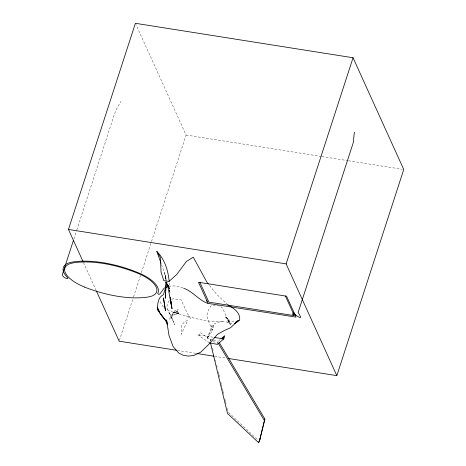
<?xml version="1.0" encoding="UTF-8"?>
<svg xmlns="http://www.w3.org/2000/svg" width="466" height="466" viewBox="0 0 466 466"><rect width="100%" height="100%" fill="white"/><g stroke="black" fill="none" stroke-linecap="round" stroke-linejoin="round"><path stroke-width="0.35" stroke-dasharray="2.33 1.75" d="M172.927 315.488L173.241 312.307L175.222 310.432L178.28 309.459L177.371 310.979L178.798 313.268L172.927 315.488L169.641 319.181L173.241 312.307L177.773 311.865L175.222 310.432L178.798 313.268L174.208 314.736M225.189 316.886L227.723 318.948L227.973 320.969L230.256 324.563L229.01 319.973L225.189 316.886L229.01 319.973L228.311 321.103L230.256 324.563M73.902 238.959L76.587 230.676M76.814 229.988L114.444 114.077L117.31 107.506L121.009 101.297M119.378 340.5L133.299 297.611M133.526 296.918L140.487 275.476M141.384 272.709L151.269 242.268M151.491 241.574L186.08 135.047L135.99 24.622M209.525 342.871L199.11 335.776L200.164 332.532L210.574 339.627L212.717 340.04M210.079 341.159L210.574 339.627M217.372 344.38L218.426 341.135L220.051 339.749M207.213 338.485L211.809 325.769C217.249 320.987 225.189 320.305 231.544 323.812L227.973 320.969L227.344 318.686L222.486 307.979L220.331 306.179L212.513 304.945L210.708 306.29L208.815 309.331L206.951 315.063L207.731 319.67L212.589 330.371L207.213 338.485L213.824 324.54L212.589 330.371L211.809 325.769M169.379 300.669L168.389 301.607L166.898 306.203L167.387 308.917L172.239 319.624L171.75 316.903L173.241 312.307L177.773 311.865M168.803 286.479C173.457 284.86 178.56 286.753 183.126 288.011M171.593 299.341L173.422 298.753L181.245 299.993L187.309 313.373L190.477 318.476C183.179 313.432 173.282 314.113 165.983 308.614M227.618 322.233L236.116 321.29M222.404 321.412C209.805 322.216 197.817 319.6 185.917 315.633M186.08 135.047L321.132 156.425M321.855 156.535L347.712 160.63M348.434 160.747L402.309 169.275M228.119 319.833L229.01 319.973L227.973 320.969L229.423 321.499L228.311 321.103L228.119 319.833L227.344 318.686M177.342 350.403L196.017 353.356M214.698 356.315L226.191 358.133M213.09 337.215L197.45 334.681L199.11 335.776M213.428 340.174L218.426 341.135M212.933 341.706L217.925 342.667M227.932 304.898L216.964 294.652L209.077 284.942M228.544 412.457L258.071 440.178M163.514 307.123L161.428 304.31L159.809 300.739M83.461 262.504L96.06 290.277M161.516 264.583L165.564 275.86L166.059 280.183M166.618 280.555L167.288 282.536M164.347 272.482L166.216 280.113L165.296 275.115L166.013 280.509M210.44 339.056L210.917 341.036M212.607 348.055L213.457 351.568M215.49 359.997L215.828 361.4M216.673 364.907L217.179 367.016M218.368 371.932L218.874 374.041M219.043 374.74L219.888 378.252M220.738 381.765L221.245 383.873M221.414 384.572L222.94 390.892M223.109 391.597L223.954 395.104M224.804 398.616L225.311 400.725M225.48 401.424L226.156 404.238M227.175 408.449L228.02 411.961M169.671 290.236L169.991 293.12M169.589 290.161L169.706 291.565M169.28 282.856L169.478 285.71M169.764 289.992L169.909 292.13M165.564 275.86L165.756 280.159M181.315 325.425L181.157 334.361L187.763 320.41L184.868 321.505L181.315 325.425M178.798 313.268L173.241 312.307L178.798 313.268M173.94 322.822L169.088 312.121L174.692 324.732L173.94 322.822"/><path stroke-width="0.7" d="M354.346 132.187L353.269 142.643L298.164 312.366L300.727 317.142L300.378 317.556C297.745 317.206 296.248 314.859 293.918 314.043M165.983 285.163L165.244 298.298L165.669 292.1M165.768 290.726L165.873 282.658M210.416 342.568L227.525 413.493L258.63 442.7L259.748 439.834L264.857 418.998L219.166 342.382M259.748 439.834L264.857 418.998M83.158 261.845L68.461 229.447L135.39 23.3L353.059 57.755L403.748 169.502L336.825 375.643L228.346 358.476M73.453 240.34L62.252 274.835C63.027 277.101 65.56 278.744 67.943 278.528L67.751 277.771A30.674 12.774 18 0 1 72.044 262.119A68.42 28.49 18 0 1 137.68 272.505A30.366 12.646 18 0 1 158.207 292.293L157.659 293.37L158.597 294.355L159.826 294.063L164.189 288.105L168.139 286.625M222.678 338.922L223.307 336.976M209.525 342.871L217.372 344.38L223.75 338.945L224.804 335.701L221.14 338.823M336.825 375.643L286.13 263.896L353.059 57.755M258.63 442.7L260.249 438.302M166.053 286.596L163.397 294.687C157.863 297.238 157.397 304.554 157.525 309.925L165.203 320.031L167.649 324.767M292.421 314.585L293.347 312.773M293.434 314.987L294.401 313.105M235.336 322.868L238.435 320.299L230.536 327.755L224.129 330.615L217.424 334.378L208.663 344.485L200.689 352.174L194.176 355.348L188.445 356.123L183.237 355.296L178.542 352.873L173.067 346.454L169.03 335.584L166.548 319.938L167.352 323.87M234.369 323.777L239.576 320.387C240.963 313.001 233.623 308.038 227.932 304.898M207.987 303.162L198.51 282.268L286.567 296.207L296.044 317.101L207.661 303.325C198.685 300.162 192.778 291.384 183.738 288.273M68.461 229.447L286.13 263.896M176.626 350.286L119.156 341.188L96.357 290.935M196.739 353.473L213.981 356.199M214.511 337.448L223.75 338.945M206.281 300.786L207.154 301.321M165.354 282.076L167.038 283.631L169.531 289.118L168.185 285.169M164.562 319.035L159.873 313.158L157.327 307.525L159.634 312.016M165.879 320.486L161.283 315.22L160.298 313.298M208.279 283.957L207.038 282.425L193.274 257.191L186.394 261.496L176.69 274.521L168.966 281.423L163.752 280.596L161.05 272.045L160.339 257.372L156.792 251.419L161.044 263.267M156.792 251.419C164.853 259.445 168.075 270.402 169.187 281.429M295.374 314.597L295.654 314.969M218.298 343.291L264.362 420.53M285.39 296.021L294.296 315.651L208.855 302.125L199.955 282.495M167.486 284.307L172.018 308.824L171.028 301.747M170.649 299.667L171.29 304.653L170.964 301.77M166.304 282.344L166.636 285.227M170.189 297.186L170.492 300.692L170.399 299.265M84.474 287.056L83.979 286.835A29.043 12.093 18 0 1 73.127 262.911A66.801 27.814 18 0 1 137.22 273.059A28.746 11.97 18 0 1 156.25 287.301A28.746 11.97 18 0 1 147.716 297.063A68.566 28.548 18 0 1 84.474 287.056M165.447 310.49L163.473 298.065L165.447 310.49"/></g></svg>
